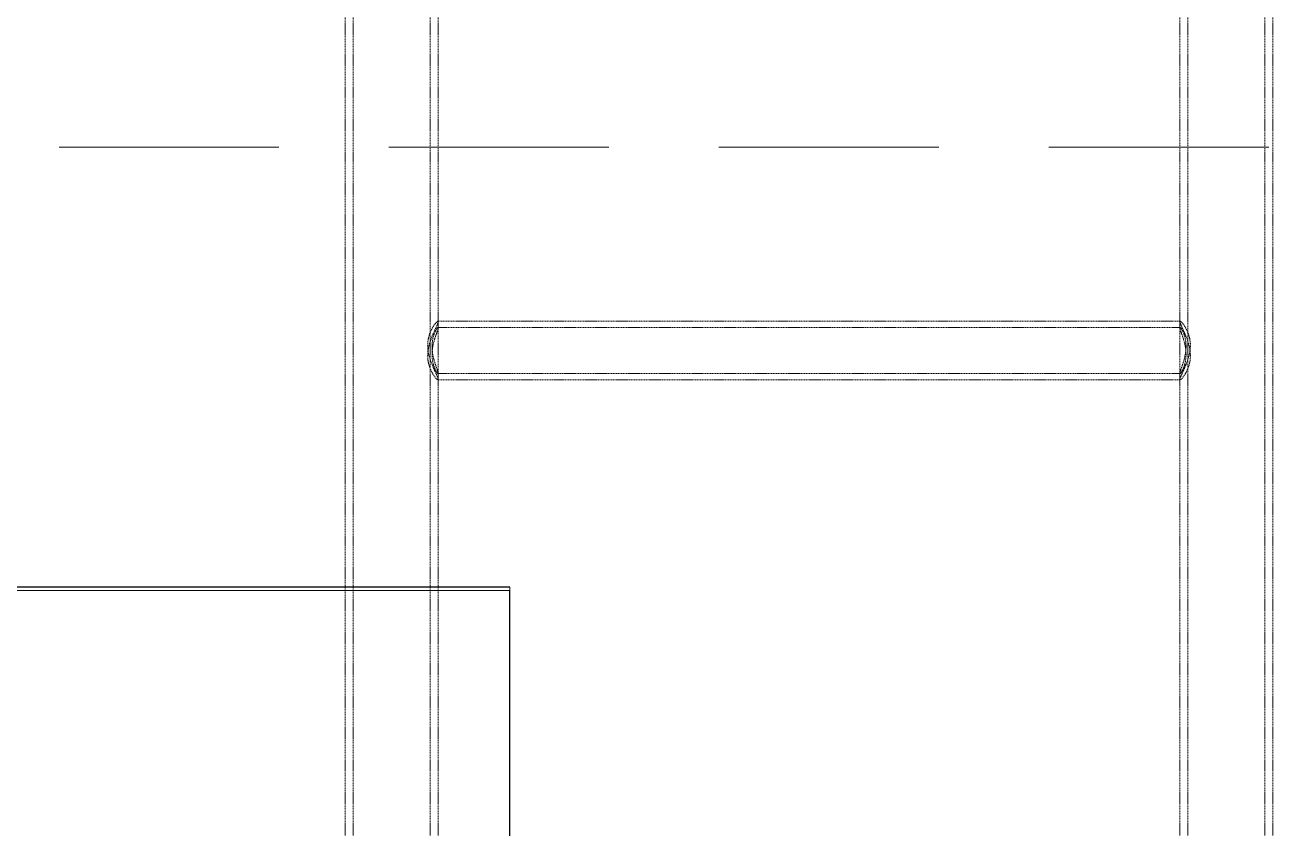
# Model space of a CAD drawing. Header units: millimetres. Extents: x -46397 to 283259, y -8690 to 23983.
# Drawn here: x 898 to 1466, y 4514 to 4879 of the extents above; entities that cross this region are included whole.
import ezdxf

# ---------------------------------------------------------------- set-up
doc = ezdxf.new("R2010")
doc.units = ezdxf.units.MM
for name, pattern in [('DASHED', [0.75, 0.5, -0.25]), ('HIDDEN', [0.375, 0.25, -0.125]), ('HIDDENX2', [0.75, 0.5, -0.25])]:
    doc.linetypes.add(name, pattern=pattern)
for name, color, linetype, lineweight in [('AM_0', 7, 'Continuous', 50), ('CHUAN NET KHUAT', 4, 'HIDDEN', 0), ('DUONGCHINH', 7, 'Continuous', 25), ('Standard', 7, 'Continuous', 0)]:
    doc.layers.add(name, color=color, linetype=linetype, lineweight=lineweight)
doc.layers.add('Hidden (ISO)', color=6, linetype='DASHED', lineweight=0, true_color=0xff00ff)

# ---------------------------------------------------------------- blocks, each defined once
blk = doc.blocks.new('asmndnmasnmdnmwas')
at = {"layer": 'Hidden (ISO)'}
for p, q in [((35346.47, 12273.33), (35346.47, 10423.54)), ((35350.03, 12273.33), (35350.03, 10423.54)), ((35385.11, 12273.33), (35385.11, 10423.54)), ((35388.67, 12273.33), (35388.67, 10423.54)), ((35725.95, 12273.33), (35725.95, 10423.54)), ((35729.51, 12273.33), (35729.51, 10423.54)), ((35764.59, 12273.33), (35764.59, 10423.54)), ((35768.15, 12273.33), (35768.15, 10423.54)), ((35388.55, 11087.62), (35726.08, 11087.62)), ((35388.67, 11084.59), (35388.67, 11087.42)), ((35725.95, 11087.42), (35725.95, 11084.59)), ((35388.6, 11084.75), (35726.03, 11084.75)), ((35388.6, 11063.79), (35726.03, 11063.79)), ((35388.67, 11061.12), (35388.67, 11063.95)), ((35725.95, 11063.95), (35725.95, 11061.12)), ((35388.55, 11060.92), (35726.08, 11060.92))]:
    blk.add_line(p, q, dxfattribs=at)
for points, knots in [([(35383.91, 11071.95), (35383.91, 11071.09), (35383.99, 11070.23), (35384.26, 11068.57), (35384.47, 11067.77), (35385.21, 11065.54), (35385.86, 11064.28), (35387.02, 11062.4), (35387.61, 11061.65), (35388.24, 11061.05), (35388.4, 11060.94), (35388.62, 11060.9), (35388.67, 11060.97), (35388.67, 11061.27), (35388.62, 11061.51), (35388.4, 11062.16), (35388.24, 11062.57), (35387.61, 11064.02), (35387.02, 11065.28), (35385.86, 11067.96), (35385.21, 11069.58), (35384.47, 11072.17), (35384.26, 11073.06), (35383.99, 11074.84), (35383.91, 11075.73), (35383.91, 11077.45), (35383.99, 11078.31), (35384.26, 11079.96), (35384.47, 11080.76), (35385.21, 11082.99), (35385.86, 11084.26), (35387.02, 11086.14), (35387.61, 11086.89), (35388.24, 11087.48), (35388.4, 11087.59), (35388.62, 11087.64), (35388.67, 11087.57), (35388.67, 11087.27), (35388.62, 11087.03), (35388.4, 11086.38), (35388.24, 11085.97), (35387.61, 11084.52), (35387.02, 11083.26), (35385.86, 11080.58), (35385.21, 11078.96), (35384.47, 11076.37), (35384.26, 11075.48), (35383.99, 11073.7), (35383.91, 11072.81), (35383.91, 11071.95)], [0, 0, 0, 0, 0.261647, 0.261647, 0.523295, 0.523295, 1.04659, 1.04659, 1.565486, 1.565486, 1.824934, 1.824934, 2.084382, 2.084382, 2.34383, 2.34383, 2.603278, 2.603278, 3.122174, 3.122174, 3.645469, 3.645469, 3.907117, 3.907117, 4.168764, 4.168764, 4.430412, 4.430412, 4.692059, 4.692059, 5.215354, 5.215354, 5.73425, 5.73425, 5.993698, 5.993698, 6.253146, 6.253146, 6.512594, 6.512594, 6.772043, 6.772043, 7.290939, 7.290939, 7.814234, 7.814234, 8.075881, 8.075881, 8.337528, 8.337528, 8.337528, 8.337528]), ([(35730.71, 11071.95), (35730.71, 11071.09), (35730.64, 11070.23), (35730.36, 11068.57), (35730.16, 11067.77), (35729.42, 11065.54), (35728.76, 11064.28), (35727.6, 11062.4), (35727.01, 11061.65), (35726.39, 11061.05), (35726.22, 11060.94), (35726, 11060.9), (35725.95, 11060.97), (35725.95, 11061.27), (35726, 11061.51), (35726.22, 11062.16), (35726.39, 11062.57), (35727.01, 11064.02), (35727.6, 11065.28), (35728.76, 11067.96), (35729.42, 11069.58), (35730.16, 11072.17), (35730.36, 11073.06), (35730.64, 11074.84), (35730.71, 11075.73), (35730.71, 11077.45), (35730.64, 11078.31), (35730.36, 11079.96), (35730.16, 11080.76), (35729.42, 11082.99), (35728.76, 11084.26), (35727.6, 11086.14), (35727.01, 11086.89), (35726.39, 11087.48), (35726.22, 11087.59), (35726, 11087.64), (35725.95, 11087.57), (35725.95, 11087.27), (35726, 11087.03), (35726.22, 11086.38), (35726.39, 11085.97), (35727.01, 11084.52), (35727.6, 11083.26), (35728.76, 11080.58), (35729.42, 11078.96), (35730.16, 11076.37), (35730.36, 11075.48), (35730.64, 11073.7), (35730.71, 11072.81), (35730.71, 11071.95)], [0, 0, 0, 0, 0.261647, 0.261647, 0.523295, 0.523295, 1.04659, 1.04659, 1.565486, 1.565486, 1.824934, 1.824934, 2.084382, 2.084382, 2.34383, 2.34383, 2.603278, 2.603278, 3.122174, 3.122174, 3.645469, 3.645469, 3.907117, 3.907117, 4.168764, 4.168764, 4.430412, 4.430412, 4.692059, 4.692059, 5.215354, 5.215354, 5.73425, 5.73425, 5.993698, 5.993698, 6.253146, 6.253146, 6.512594, 6.512594, 6.772043, 6.772043, 7.290939, 7.290939, 7.814234, 7.814234, 8.075881, 8.075881, 8.337528, 8.337528, 8.337528, 8.337528]), ([(35385.89, 11072.45), (35385.89, 11073.77), (35386.05, 11075.21), (35386.61, 11077.93), (35386.99, 11079.22), (35387.67, 11081.34), (35388.03, 11082.33), (35388.53, 11083.84), (35388.67, 11084.36), (35388.67, 11084.82), (35388.53, 11084.8), (35388.03, 11084.19), (35387.67, 11083.6), (35386.99, 11082.11), (35386.61, 11081.1), (35386.05, 11078.76), (35385.89, 11077.41), (35385.89, 11074.76), (35386.05, 11073.33), (35386.61, 11070.61), (35386.99, 11069.32), (35387.67, 11067.2), (35388.03, 11066.2), (35388.53, 11064.7), (35388.67, 11064.18), (35388.67, 11063.72), (35388.53, 11063.74), (35388.03, 11064.35), (35387.67, 11064.94), (35386.99, 11066.43), (35386.61, 11067.43), (35386.05, 11069.78), (35385.89, 11071.13), (35385.89, 11072.45)], [0, 0, 0, 0, 0.403252, 0.403252, 0.806503, 0.806503, 1.208688, 1.208688, 1.610874, 1.610874, 2.013059, 2.013059, 2.415244, 2.415244, 2.818496, 2.818496, 3.221747, 3.221747, 3.624999, 3.624999, 4.02825, 4.02825, 4.430436, 4.430436, 4.832621, 4.832621, 5.234806, 5.234806, 5.636991, 5.636991, 6.040243, 6.040243, 6.443495, 6.443495, 6.443495, 6.443495]), ([(35728.74, 11072.45), (35728.74, 11073.77), (35728.57, 11075.21), (35728.02, 11077.93), (35727.64, 11079.22), (35726.95, 11081.34), (35726.59, 11082.33), (35726.09, 11083.84), (35725.95, 11084.36), (35725.95, 11084.82), (35726.09, 11084.8), (35726.59, 11084.19), (35726.95, 11083.6), (35727.64, 11082.11), (35728.02, 11081.1), (35728.57, 11078.76), (35728.74, 11077.41), (35728.74, 11074.76), (35728.57, 11073.33), (35728.02, 11070.61), (35727.64, 11069.32), (35726.95, 11067.2), (35726.59, 11066.2), (35726.09, 11064.7), (35725.95, 11064.18), (35725.95, 11063.72), (35726.09, 11063.74), (35726.59, 11064.35), (35726.95, 11064.94), (35727.64, 11066.43), (35728.02, 11067.43), (35728.57, 11069.78), (35728.74, 11071.13), (35728.74, 11072.45)], [0, 0, 0, 0, 0.403252, 0.403252, 0.806503, 0.806503, 1.208688, 1.208688, 1.610874, 1.610874, 2.013059, 2.013059, 2.415244, 2.415244, 2.818496, 2.818496, 3.221747, 3.221747, 3.624999, 3.624999, 4.02825, 4.02825, 4.430436, 4.430436, 4.832621, 4.832621, 5.234806, 5.234806, 5.636991, 5.636991, 6.040243, 6.040243, 6.443495, 6.443495, 6.443495, 6.443495])]:
    blk.add_open_spline(points, degree=3, knots=knots, dxfattribs=at)
blk = doc.blocks.new('A$Cb6d5b212')
at = {"layer": 'CHUAN NET KHUAT', "color": 4, "linetype": 'HIDDENX2', "lineweight": 0, "ltscale": 200}
blk.add_line((-1500, -178.86), (-3000, -178.86), dxfattribs=at)
blk = doc.blocks.new('SAD1-1')
at = {"color": 8, "linetype": 'Continuous', "lineweight": 0, "ltscale": 10, "extrusion": (2.28848e-17, 1, 0)}
for p, q in [((250, 609.61), (0, 609.61)), ((250, 611.14), (250, 609.61))]:
    blk.add_line(p, q, dxfattribs=at)
at = {"layer": 'DUONGCHINH', "extrusion": (2.28848e-17, 1, 0)}
for p, q in [((250, 611.14), (0, 611.14)), ((250, -4), (250, 609.61))]:
    blk.add_line(p, q, dxfattribs=at)

msp = doc.modelspace()

# ---------------------------------------------------------------- block references
msp.add_blockref('SAD1-1', (868.15, 4012.56, -1.5))
at = {"layer": 'AM_0'}
msp.add_blockref('asmndnmasnmdnmwas', (-34303.16, -6342.98, -1.5), dxfattribs=at)
at = {"layer": 'Standard'}
msp.add_blockref('A$Cb6d5b212', (3413.15, 5002.56, -1.5), dxfattribs=at)

doc.saveas('drawing.dxf')
